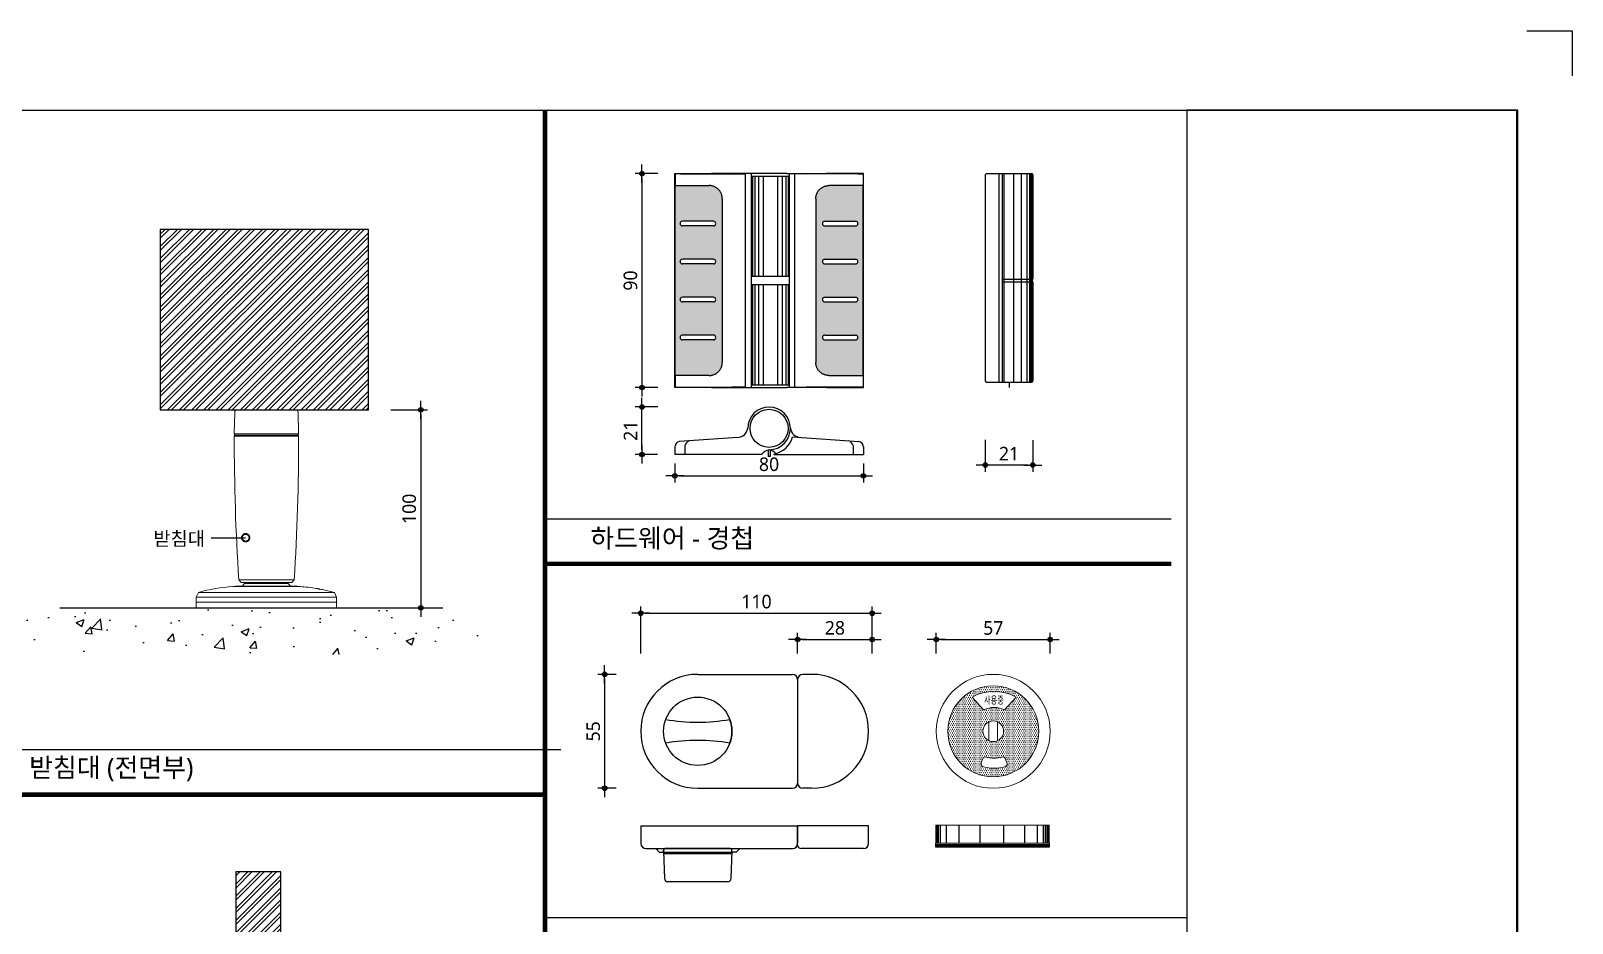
# Model space of a CAD drawing. Extents: x -256 to 8104, y -176 to 5714.
# Drawn here: x 4694 to 8104, y 3740 to 5714 of the extents above; entities that cross this region are included whole.
import ezdxf
from ezdxf.enums import TextEntityAlignment as Align

# ---------------------------------------------------------------- set-up
doc = ezdxf.new("R2010")
doc.units = 0
doc.header["$LTSCALE"] = 30
doc.layers.get('0').update_dxf_attribs({"linetype": 'CONTINUOUS'})
doc.layers.get('DEFPOINTS').update_dxf_attribs({"linetype": 'CONTINUOUS'})
for name, color, linetype in [('02---제품선', 4, 'CONTINUOUS'), ('curior-0Line', 252, 'CONTINUOUS'), ('DIM', 7, 'CONTINUOUS'), ('FIN', 5, 'CONTINUOUS'), ('HAT', 8, 'CONTINUOUS'), ('TIT', 3, 'CONTINUOUS'), ('문자', 3, 'CONTINUOUS'), ('부자재', 4, 'CONTINUOUS'), ('잠금쇠(회전형)', 4, 'CONTINUOUS'), ('치수', 1, 'CONTINUOUS'), ('판넬', 2, 'CONTINUOUS'), ('해치', 8, 'CONTINUOUS')]:
    doc.layers.add(name, color=color, linetype=linetype)
doc.styles.add('HDW', font='gulim.ttc')
doc.styles.add('돋움', font='malgun.ttf')
doc.dimstyles.new('10', dxfattribs={"dimscale": 10, "dimtxt": 3, "dimasz": 1, "dimexe": 1.5, "dimexo": 2, "dimgap": 1, "dimtad": 1, "dimdec": 0, "dimlunit": 6, "dimtxsty": '돋움', "dimblk": 'DIMDOT', "dimcen": -1, "dimdle": 1.5, "dimclrt": 3, "dimazin": 3, "dimtfac": 1, "dimtdec": 0, "dimtix": 1, "dimtmove": 2, "dimatfit": 3, "dimldrblk": 'DIMDOT', "dimarcsym": 0})

# ---------------------------------------------------------------- blocks, each defined once
blk = doc.blocks.new('DIMDOT')
at = {"linetype": 'Continuous'}
blk.add_line((-2, 0), (2, 0), dxfattribs=at)
for radius in [0.5, 0.25]:
    blk.add_circle((0, 0), radius, dxfattribs=at)
blk = doc.blocks.new('*D620')
at = {"layer": 'DEFPOINTS', "color": 0}
for p in [(34911.2, -2264.3), (34399.2, -2373), (34911.2, -2373)]:
    blk.add_point(p, dxfattribs=at)
at = {"layer": 'DIM', "color": 0, "lineweight": -2, "ltscale": 10}
for p, q in [((34399.2, -2353), (34399.2, -2249.3)), ((34911.2, -2353), (34911.2, -2249.3)), ((34409.2, -2264.3), (34901.2, -2264.3))]:
    blk.add_line(p, q, dxfattribs=at)
at = {"layer": 'DIM', "color": 0, "lineweight": -2, "xscale": 10, "yscale": 10, "zscale": 10, "rotation": 180}
blk.add_blockref('DIMDOT', (34399.2, -2264.3), dxfattribs=at)
at = {"layer": 'DIM', "color": 0, "lineweight": -2, "xscale": 10, "yscale": 10, "zscale": 10}
blk.add_blockref('DIMDOT', (34911.2, -2264.3), dxfattribs=at)
at = {"layer": 'DIM', "color": 3, "insert": (34655.2, -2238.7), "char_height": 30, "attachment_point": 5, "style": '돋움'}
blk.add_mtext('110', dxfattribs=at)
blk = doc.blocks.new('*D621')
at = {"layer": 'DEFPOINTS', "color": 0}
for p in [(34911.2, -2322.3), (34746.2, -2373), (34911.2, -2373)]:
    blk.add_point(p, dxfattribs=at)
at = {"layer": 'DIM', "color": 0, "lineweight": -2, "ltscale": 10}
for p, q in [((34746.2, -2353), (34746.2, -2307.3)), ((34911.2, -2353), (34911.2, -2307.3)), ((34756.2, -2322.3), (34901.2, -2322.3))]:
    blk.add_line(p, q, dxfattribs=at)
at = {"layer": 'DIM', "color": 0, "lineweight": -2, "xscale": 10, "yscale": 10, "zscale": 10, "rotation": 180}
blk.add_blockref('DIMDOT', (34746.2, -2322.3), dxfattribs=at)
at = {"layer": 'DIM', "color": 0, "lineweight": -2, "xscale": 10, "yscale": 10, "zscale": 10}
blk.add_blockref('DIMDOT', (34911.2, -2322.3), dxfattribs=at)
at = {"layer": 'DIM', "color": 3, "insert": (34828.7, -2296.8), "char_height": 30, "attachment_point": 5, "style": '돋움'}
blk.add_mtext('28', dxfattribs=at)
blk = doc.blocks.new('*D622')
at = {"layer": 'DEFPOINTS', "color": 0}
for p in [(35305, -2322.3), (35053, -2373), (35305, -2373)]:
    blk.add_point(p, dxfattribs=at)
at = {"layer": 'DIM', "color": 0, "lineweight": -2, "ltscale": 10}
for p, q in [((35053, -2353), (35053, -2307.3)), ((35305, -2353), (35305, -2307.3)), ((35063, -2322.3), (35295, -2322.3))]:
    blk.add_line(p, q, dxfattribs=at)
at = {"layer": 'DIM', "color": 0, "lineweight": -2, "xscale": 10, "yscale": 10, "zscale": 10, "rotation": 180}
blk.add_blockref('DIMDOT', (35053, -2322.3), dxfattribs=at)
at = {"layer": 'DIM', "color": 0, "lineweight": -2, "xscale": 10, "yscale": 10, "zscale": 10}
blk.add_blockref('DIMDOT', (35305, -2322.3), dxfattribs=at)
at = {"layer": 'DIM', "color": 3, "insert": (35179, -2297), "char_height": 30, "attachment_point": 5, "style": '돋움'}
blk.add_mtext('57', dxfattribs=at)
blk = doc.blocks.new('*D623')
at = {"layer": 'DEFPOINTS', "color": 0}
for p in [(34456.9, -1291.6), (34401.9, -1764.7), (34456.9, -1764.7)]:
    blk.add_point(p, dxfattribs=at)
at = {"layer": 'DIM', "color": 0, "lineweight": -2, "ltscale": 10}
for p, q in [((34436.9, -1291.6), (34386.9, -1291.6)), ((34401.9, -1301.6), (34401.9, -1754.7)), ((34436.9, -1764.7), (34386.9, -1764.7))]:
    blk.add_line(p, q, dxfattribs=at)
at = {"layer": 'DIM', "color": 0, "lineweight": -2, "xscale": 10, "yscale": 10, "zscale": 10}
for p, rotation in [((34401.9, -1291.6), 90), ((34401.9, -1764.7), 270)]:
    blk.add_blockref('DIMDOT', p, dxfattribs=dict(at, rotation=rotation))
at = {"layer": 'DIM', "color": 3, "insert": (34376.4, -1528.2), "char_height": 30, "attachment_point": 5, "rotation": 90, "style": '돋움'}
blk.add_mtext('90', dxfattribs=at)
blk = doc.blocks.new('*D624')
at = {"layer": 'DEFPOINTS', "color": 0}
for p in [(34474.5, -1912.9), (34891.6, -1912.9), (34891.6, -1960.3)]:
    blk.add_point(p, dxfattribs=at)
at = {"layer": 'DIM', "color": 0, "lineweight": -2, "ltscale": 10}
for p, q in [((34474.5, -1932.9), (34474.5, -1975.3)), ((34891.6, -1932.9), (34891.6, -1975.3)), ((34484.5, -1960.3), (34881.6, -1960.3))]:
    blk.add_line(p, q, dxfattribs=at)
at = {"layer": 'DIM', "color": 0, "lineweight": -2, "xscale": 10, "yscale": 10, "zscale": 10, "rotation": 180}
blk.add_blockref('DIMDOT', (34474.5, -1960.3), dxfattribs=at)
at = {"layer": 'DIM', "color": 0, "lineweight": -2, "xscale": 10, "yscale": 10, "zscale": 10}
blk.add_blockref('DIMDOT', (34891.6, -1960.3), dxfattribs=at)
at = {"layer": 'DIM', "color": 3, "insert": (34683, -1934.8), "char_height": 30, "attachment_point": 5, "style": '돋움'}
blk.add_mtext('80', dxfattribs=at)
blk = doc.blocks.new('*D625')
at = {"layer": 'DEFPOINTS', "color": 0}
for p in [(34401.9, -1807.9), (34456.9, -1807.9), (34456.2, -1912.9)]:
    blk.add_point(p, dxfattribs=at)
at = {"layer": 'DIM', "color": 0, "lineweight": -2, "ltscale": 10}
for p, q in [((34436.9, -1807.9), (34386.9, -1807.9)), ((34401.9, -1902.9), (34401.9, -1817.9)), ((34436.2, -1912.9), (34386.9, -1912.9))]:
    blk.add_line(p, q, dxfattribs=at)
at = {"layer": 'DIM', "color": 0, "lineweight": -2, "xscale": 10, "yscale": 10, "zscale": 10}
for p, rotation in [((34401.9, -1807.9), 90), ((34401.9, -1912.9), 270)]:
    blk.add_blockref('DIMDOT', p, dxfattribs=dict(at, rotation=rotation))
at = {"layer": 'DIM', "color": 3, "insert": (34376.5, -1860.4), "char_height": 30, "attachment_point": 5, "rotation": 90, "style": '돋움'}
blk.add_mtext('21', dxfattribs=at)
blk = doc.blocks.new('*D626')
at = {"layer": 'DEFPOINTS', "color": 0}
for p in [(35161.4, -1860.8), (35266.4, -1861.5), (35161.4, -1936.4)]:
    blk.add_point(p, dxfattribs=at)
at = {"layer": 'DIM', "color": 0, "lineweight": -2, "ltscale": 10}
for p, q in [((35161.4, -1880.8), (35161.4, -1951.4)), ((35266.4, -1881.5), (35266.4, -1951.4)), ((35256.4, -1936.4), (35171.4, -1936.4))]:
    blk.add_line(p, q, dxfattribs=at)
at = {"layer": 'DIM', "color": 0, "lineweight": -2, "xscale": 10, "yscale": 10, "zscale": 10, "rotation": 180}
blk.add_blockref('DIMDOT', (35161.4, -1936.4), dxfattribs=at)
at = {"layer": 'DIM', "color": 0, "lineweight": -2, "xscale": 10, "yscale": 10, "zscale": 10}
blk.add_blockref('DIMDOT', (35266.4, -1936.4), dxfattribs=at)
at = {"layer": 'DIM', "color": 3, "insert": (35213.9, -1911.1), "char_height": 30, "attachment_point": 5, "style": '돋움'}
blk.add_mtext('21', dxfattribs=at)
blk = doc.blocks.new('*D627')
at = {"layer": 'DEFPOINTS', "color": 0}
for p in [(34364.9, -2399.5), (34319.3, -2651.5), (34364.9, -2651.5)]:
    blk.add_point(p, dxfattribs=at)
at = {"layer": 'DIM', "color": 0, "lineweight": -2, "ltscale": 10}
for p, q in [((34344.9, -2399.5), (34304.3, -2399.5)), ((34319.3, -2409.5), (34319.3, -2641.5)), ((34344.9, -2651.5), (34304.3, -2651.5))]:
    blk.add_line(p, q, dxfattribs=at)
at = {"layer": 'DIM', "color": 0, "lineweight": -2, "xscale": 10, "yscale": 10, "zscale": 10}
for p, rotation in [((34319.3, -2399.5), 90), ((34319.3, -2651.5), 270)]:
    blk.add_blockref('DIMDOT', p, dxfattribs=dict(at, rotation=rotation))
at = {"layer": 'DIM', "color": 3, "insert": (34294, -2525.5), "char_height": 30, "attachment_point": 5, "rotation": 90, "style": '돋움'}
blk.add_mtext('55', dxfattribs=at)
blk = doc.blocks.new('*D632')
at = {"layer": 'DEFPOINTS', "color": 0}
for p in [(33826.4, -1814.2), (33769.7, -2252.4), (33912.6, -2252.4)]:
    blk.add_point(p, dxfattribs=at)
at = {"layer": 'DIM', "color": 0, "lineweight": -2, "ltscale": 10}
for p, q in [((33846.4, -1814.2), (33927.6, -1814.2)), ((33912.6, -1824.2), (33912.6, -2242.4)), ((33789.7, -2252.4), (33927.6, -2252.4))]:
    blk.add_line(p, q, dxfattribs=at)
at = {"layer": 'DIM', "color": 0, "lineweight": -2, "xscale": 10, "yscale": 10, "zscale": 10}
for p, rotation in [((33912.6, -1814.2), 90), ((33912.6, -2252.4), 270)]:
    blk.add_blockref('DIMDOT', p, dxfattribs=dict(at, rotation=rotation))
at = {"layer": 'DIM', "color": 3, "insert": (33887, -2033.3), "char_height": 30, "attachment_point": 5, "rotation": 90, "style": '돋움'}
blk.add_mtext('100', dxfattribs=at)
blk = doc.blocks.new('_DOTSMALL')
at = {"color": 0, "linetype": 'ByBlock', "const_width": 0.5}
blk.add_lwpolyline([(-0.0625, 0, 1), (0.0625, 0, 1)], format="xyb", close=True, dxfattribs=at)
blk = doc.blocks.new('A$C63EC304E')
at = {"layer": '치수', "color": 1, "xscale": 2.5, "yscale": 2.5, "zscale": 2.5, "rotation": 234.3098741996962}
blk.add_blockref('_DOTSMALL', (0.31, 0.31), dxfattribs=at)
blk = doc.blocks.new('A$C2BC9653E')
at = {"layer": '치수', "xscale": 0.3333333333333333, "yscale": 0.3333333333333333, "zscale": 0.3333333333333333}
blk.add_blockref('A$C63EC304E', (0, 0), dxfattribs=at)
blk = doc.blocks.new('A$C7FC71301')
at = {"layer": '치수', "rotation": 180}
blk.add_blockref('A$C2BC9653E', (0.208, 0.208), dxfattribs=at)
blk = doc.blocks.new('A$C4A20372B')
at = {"layer": '치수'}
blk.add_blockref('A$C7FC71301', (0, 0), dxfattribs=at)
blk = doc.blocks.new('A$C566469F5')
at = {"layer": '치수'}
blk.add_blockref('A$C4A20372B', (0, 0), dxfattribs=at)
blk = doc.blocks.new('A$C7E317CD4')
at = {"layer": '해치', "xscale": 2, "yscale": 2, "zscale": 2}
blk.add_blockref('A$C566469F5', (0, 0), dxfattribs=at)
blk = doc.blocks.new('A$C601D7F27')
at = {"layer": '치수'}
blk.add_blockref('A$C7E317CD4', (0, 0), dxfattribs=at)
blk = doc.blocks.new('A$C38802C08')
at = {"layer": '치수'}
blk.add_blockref('A$C601D7F27', (0, 0), dxfattribs=at)
blk = doc.blocks.new('CRAYON_23', base_point=(28355.6, -6689.9))
at = {"layer": 'HAT'}
h = blk.add_hatch(dxfattribs=at)
h.set_pattern_fill('ANSI32', color=256, scale=2, style=0)
h.set_pattern_definition([(45, (20034.084, -6865.616), (-13.470384, 13.470384), []), (45, (20043.064, -6865.616), (-13.470384, 13.470384), [])])
h.paths.add_polyline_path([(33637, -1814.2), (33797, -1814.2), (33797, -1414.9), (33336.2, -1414.9), (33336.2, -1814.2)])
h = blk.add_hatch(dxfattribs=at)
h.set_pattern_fill('ANSI32', color=256, scale=2, style=0)
h.set_pattern_definition([(45, (20056.944, -6965.801), (-13.470384, 13.470384), []), (45, (20065.925, -6965.801), (-13.470384, 13.470384), [])])
h.paths.add_polyline_path([(33503.4, -3151), (33602.9, -3151), (33602.9, -2836.6), (33503.4, -2836.6)])
at = {"layer": '해치'}
h = blk.add_hatch(dxfattribs=at)
h.set_pattern_fill('DOTS', color=256, scale=2.628474)
h.set_pattern_definition([(0, (31512.758, -956.575), (2.086351, 4.172702), [0, -4.172702])])
edge = h.paths.add_edge_path()
edge.add_line((34475, -1738.2), (34475, -1738.2))
edge.add_spline(control_points=[(34475, -1738.2), (34475.2, -1738.2), (34486.8, -1738.2)], knot_values=[-0.724312, -0.724312, -0.724312, 0.724312, 0.724312, 0.724312], weights=[1, 0.748956, 1], degree=2, periodic=0)
edge.add_line((34486.8, -1738.2), (34550.7, -1738.2))
edge.add_spline(control_points=[(34550.7, -1738.2), (34579.6, -1738.2), (34579.6, -1709.3)], knot_values=[-1.570796, -1.570796, -1.570796, 0, 0, 0], weights=[1, 0.707107, 1], degree=2, periodic=0)
edge.add_line((34579.6, -1709.3), (34579.6, -1347.1))
edge.add_spline(control_points=[(34579.6, -1347.1), (34579.6, -1318.1), (34550.7, -1318.1)], knot_values=[0, 0, 0, 1.570796, 1.570796, 1.570796], weights=[1, 0.707107, 1], degree=2, periodic=0)
edge.add_line((34550.7, -1318.1), (34486.8, -1318.1))
edge.add_spline(control_points=[(34486.8, -1318.1), (34475.2, -1318.1), (34475, -1318.1)], knot_values=[-0.724312, -0.724312, -0.724312, 0.724312, 0.724312, 0.724312], weights=[1, 0.748956, 1], degree=2, periodic=0)
edge.add_line((34475, -1318.1), (34475, -1738.2))
h.paths.add_polyline_path([(34559.9, -1396.9, -0.414214), (34565.1, -1402.1, -0.414214), (34559.9, -1407.4), (34491.5, -1407.4, -0.414214), (34486.3, -1402.1, -0.414214), (34491.5, -1396.9)], flags=16)
h.paths.add_polyline_path([(34559.9, -1480.9, -0.414214), (34565.1, -1486.2, -0.414214), (34559.9, -1491.4), (34491.5, -1491.4, -0.414214), (34486.3, -1486.2, -0.414214), (34491.5, -1480.9)], flags=16)
h.paths.add_polyline_path([(34559.9, -1564.9, -0.414214), (34565.1, -1570.2, -0.414214), (34559.9, -1575.4), (34491.5, -1575.4, -0.414214), (34486.3, -1570.2, -0.414214), (34491.5, -1564.9)], flags=16)
h.paths.add_polyline_path([(34559.9, -1648.9, -0.414214), (34565.1, -1654.2, -0.414214), (34559.9, -1659.4), (34491.5, -1659.4, -0.414214), (34486.3, -1654.2, -0.414214), (34491.5, -1648.9)], flags=16)
h = blk.add_hatch(dxfattribs=at)
h.set_pattern_fill('DOTS', color=256, scale=2.628474)
h.set_pattern_definition([(0, (31038.1406, -956.575), (2.086351, 4.1727023), [0, -4.1727023])])
edge = h.paths.add_edge_path()
edge.add_spline(control_points=[(34786.4, -1347.1), (34786.4, -1318.1), (34815.3, -1318.1)], knot_values=[0, 0, 0, 1.570796, 1.570796, 1.570796], weights=[1, 0.707107, 1], degree=2, periodic=0)
edge.add_line((34815.3, -1318.1), (34879.2, -1318.1))
edge.add_spline(control_points=[(34879.2, -1318.1), (34890.8, -1318.1), (34891, -1318.1)], knot_values=[-0.724312, -0.724312, -0.724312, 0.724312, 0.724312, 0.724312], weights=[1, 0.748956, 1], degree=2, periodic=0)
edge.add_line((34891.1, -1318.1), (34891.1, -1738.2))
edge.add_line((34891.1, -1738.2), (34891, -1738.2))
edge.add_spline(control_points=[(34891, -1738.2), (34890.8, -1738.2), (34879.2, -1738.2)], knot_values=[-0.724312, -0.724312, -0.724312, 0.724312, 0.724312, 0.724312], weights=[1, 0.748956, 1], degree=2, periodic=0)
edge.add_line((34879.2, -1738.2), (34815.3, -1738.2))
edge.add_spline(control_points=[(34815.3, -1738.2), (34786.4, -1738.2), (34786.4, -1709.3)], knot_values=[-1.570796, -1.570796, -1.570796, 0, 0, 0], weights=[1, 0.707107, 1], degree=2, periodic=0)
edge.add_line((34786.4, -1709.3), (34786.4, -1347.1))
h.paths.add_polyline_path([(34806.2, -1396.9, 0.414214), (34800.9, -1402.1, 0.414214), (34806.2, -1407.4), (34874.5, -1407.4, 0.414214), (34879.8, -1402.1, 0.414214), (34874.5, -1396.9)], flags=16)
h.paths.add_polyline_path([(34806.2, -1480.9, 0.414214), (34800.9, -1486.2, 0.414214), (34806.2, -1491.4), (34874.5, -1491.4, 0.414214), (34879.8, -1486.2, 0.414214), (34874.5, -1480.9)], flags=16)
h.paths.add_polyline_path([(34806.2, -1564.9, 0.414214), (34800.9, -1570.2, 0.414214), (34806.2, -1575.4), (34874.5, -1575.4, 0.414214), (34879.8, -1570.2, 0.414214), (34874.5, -1564.9)], flags=16)
h.paths.add_polyline_path([(34806.2, -1648.9, 0.414214), (34800.9, -1654.2, 0.414214), (34806.2, -1659.4), (34874.5, -1659.4, 0.414214), (34879.8, -1654.2, 0.414214), (34874.5, -1648.9)], flags=16)
h = blk.add_hatch(dxfattribs=at)
h.set_pattern_fill('AR-CONC', color=256, style=0)
h.set_pattern_definition([(50, (31595.11, -3789.11), (182.185, -15.939), [19.05, -209.55]), (355, (31595.11, -3789.1), (-35.243, 191.057), [15.24, -167.64]), (100.451, (31610.3, -3790.44), (146.943, 175.117), [16.19, -178.09]), (46.184, (31595.1, -3738.3), (271.079, -42.042), [28.575, -314.325]), (96.636, (31617.7, -3741.8), (237.404, 247.426), [24.285, -267.135]), (351.184, (31595.1, -3738.3), (237.405, 247.425), [22.86, -251.46]), (21, (31620.51, -3751.01), (151.615, -102.2655), [19.05, -209.55]), (326, (31620.51, -3751), (61.802, 184.188), [15.24, -167.64]), (71.4514, (31633.15, -3759.53), (213.416, 81.923), [16.19, -178.09]), (37.5, (31595.11, -3789.11), (3.0886, 84.555), [0, -165.608, 0, -170.18, 0, -168.275]), (7.5, (31595.11, -3789.11), (66.8197, 100.1806), [0, -97.028, 0, -161.798, 0, -64.135]), (327.5, (31538.47, -3789.11), (135.5906, -5.7287), [0, -63.5, 0, -198.12, 0, -262.89]), (317.5, (31513.07, -3789.11), (148.129, 25.4265), [0, -82.55, 0, -131.572, 0, -186.69])])
h.paths.add_polyline_path([(34074.7, -2355.3), (34074.7, -2252.4), (33024.5, -2252.4), (33024.5, -2355.3)])
h = blk.add_hatch(dxfattribs=at)
h.set_pattern_fill('DOTS', color=256, scale=2.628474)
h.set_pattern_definition([(0, (29484.9524, -5982.8523), (2.086351, 4.1727023), [0, -4.1727023])])
h.paths.add_polyline_path([(35279.6, -2525.5, 1), (35078.3, -2525.5, 1)])
h.paths.add_polyline_path([(35156, -2525.5, -1), (35201.9, -2525.5, -1)], flags=16)
h.paths.add_polyline_path([(35203.7, -2478.2, 0.250537), (35157.8, -2478.2), (35132, -2449.8, -0.258173), (35229.5, -2449.8)], flags=16)
h.paths.add_polyline_path([(35206.4, -2587), (35209.2, -2595.1, -0.437988), (35204.4, -2604.2, -0.127495), (35157.2, -2604.2, -0.437988), (35152.3, -2595.1), (35155.1, -2587, -0.407197), (35163.9, -2582.6, 0.156299), (35197.6, -2582.6, -0.407197)], flags=16)
h.paths.add_polyline_path([(35154.4, -2471.3), (35154.4, -2442), (35206.7, -2442), (35206.7, -2471.3)], flags=8)
at = {"color": 2}
for p, q in [((36359.7, -975.6), (36459.7, -975.6)), ((36359.7, -975.6), (36459.7, -975.6)), ((36359.7, -975.6), (36459.7, -975.6)), ((36459.7, -975.6), (36459.7, -1075.6)), ((36459.7, -975.6), (36459.7, -1075.6)), ((36459.7, -975.6), (36459.7, -1075.6)), ((35213.9, -1753.2), (35213.9, -1764.7)), ((33113.9, -2252.4), (33961.5, -2252.4))]:
    blk.add_line(p, q, dxfattribs=at)
at = {"color": 8}
for p, q in [((34187.5, -2055.1), (35572.8, -2055.1)), ((30874.4, -2565.7), (34222.2, -2565.7)), ((34187.5, -2937.8), (35607.2, -2937.8))]:
    blk.add_line(p, q, dxfattribs=at)
at = {"color": 2}
for points in [[(28354.9, -1151.5), (35607.2, -1151.5), (35607.2, -6689.8), (28354.9, -6689.8)], [(28354.9, -1151.5), (35607.2, -1151.5), (35607.2, -6689.8), (28354.9, -6689.8)], [(28354.9, -1151.5), (36336.8, -1151.5), (36336.8, -6689.8), (28354.9, -6689.8)]]:
    blk.add_lwpolyline(points, close=True, dxfattribs=at)
at = {"color": 8, "const_width": 10}
for points in [[(34187.5, -6689.8), (34187.5, -1151.5)], [(34187.5, -2155.1), (35572.8, -2155.1)], [(30839.7, -2665.7), (34187.5, -2665.7)]]:
    blk.add_lwpolyline(points, dxfattribs=at)
at = {"layer": '02---제품선'}
for p, q in [((34525.2, -2399.5), (34734.6, -2399.5)), ((34746.2, -2411.1), (34746.2, -2639.9)), ((34746.2, -2411.1), (34746.2, -2639.9)), ((34777.2, -2399.5), (34757.9, -2399.5)), ((34525.2, -2651.5), (34734.6, -2651.5)), ((34777.2, -2651.5), (34757.9, -2651.5)), ((34399.2, -2734.5), (34746.2, -2734.5)), ((34399.2, -2734.5), (34399.2, -2773.3)), ((34746.2, -2734.5), (34746.2, -2773.3)), ((34903.2, -2734.5), (34746.2, -2734.5)), ((34746.2, -2777.1), (34746.2, -2734.5)), ((34903.2, -2773.3), (34903.2, -2734.5)), ((34410.9, -2784.9), (34432.2, -2784.9)), ((34432.2, -2784.9), (34618.3, -2784.9)), ((34440, -2792.6), (34432.2, -2784.9)), ((34440, -2792.6), (34447.7, -2792.6)), ((34447.7, -2792.6), (34602.8, -2792.6)), ((34449.6, -2792.6), (34449.6, -2788.8)), ((34449.6, -2790.7), (34451.7, -2851.1)), ((34597, -2784.9), (34453.5, -2784.9)), ((34600.9, -2790.7), (34598.8, -2851.1)), ((34600.8, -2792.6), (34600.8, -2788.8)), ((34610.5, -2792.6), (34602.8, -2792.6)), ((34610.5, -2792.6), (34618.3, -2784.9)), ((34618.3, -2784.9), (34734.6, -2784.9)), ((34891.6, -2784.9), (34754, -2784.9)), ((34597, -2796.5), (34453.5, -2796.5)), ((34591.1, -2858.6), (34459.4, -2858.6))]:
    blk.add_line(p, q, dxfattribs=at)
blk.add_circle((34525.2, -2525.5), 75.6, dxfattribs=at)
blk.add_circle((34525.2, -2525.5), 75.6, dxfattribs=at)
for centre, radius, start, end in [((34525.2, -2525.5), 126, 90, 180), ((34734.6, -2411.1), 11.6, 0, 90), ((34757.9, -2411.1), 11.6, 90, 180), ((34777.2, -2525.5), 126, 0, 90), ((34525.2, -2088.7), 416.6, 260.2031, 279.7969), ((34525.2, -2525.5), 75.6, 340.7512, 19.2488), ((34525.2, -2525.5), 126, 180, 270), ((34525.2, -2962.3), 416.6, 80.2031, 99.7969), ((34777.2, -2525.5), 126, 270, 0), ((34734.6, -2639.9), 11.6, 270, 0), ((34757.9, -2639.9), 11.6, 180, 270), ((34410.9, -2773.3), 11.6, 180, 270), ((34453.5, -2788.8), 3.88, 90, 180), ((34453.5, -2792.6), 3.88, 180, 270), ((34597, -2788.8), 3.88, 0, 90), ((34597, -2792.6), 3.88, 270, 0), ((34734.6, -2773.3), 11.6, 270, 0), ((34754, -2777.1), 7.75, 180, 270), ((34891.6, -2773.3), 11.6, 270, 0), ((34459.4, -2850.8), 7.75, 182, 270), ((34591.1, -2850.8), 7.75, 270, 358)]:
    blk.add_arc(centre, radius, start, end, dxfattribs=at)
at = {"layer": 'curior-0Line'}
blk.add_line((35607.2, -1151.5), (35607.2, -6689), dxfattribs=at)
blk.add_lwpolyline([(36339.7, -1151.5), (35607.2, -1151.5), (35607.2, -6689.8), (36339.7, -6689.8)], close=True, dxfattribs=at)
at = {"layer": 'FIN', "color": 4, "linetype": 'Continuous', "lineweight": 15}
for p, q in [((33642.3, -1867.6), (33641.1, -1819.1)), ((33502.4, -1870.2), (33639.8, -1870.2)), ((33509.8, -2190.5), (33515.2, -2195.9)), ((33627.1, -2195.9), (33515.2, -2195.9)), ((33522.8, -2198.2), (33517.7, -2204.1)), ((33624.6, -2204.1), (33517.7, -2204.1)), ((33522.8, -2195.9), (33522.8, -2198.2)), ((33522.8, -2198.2), (33619.5, -2198.2)), ((33619.5, -2198.2), (33619.5, -2195.9)), ((33624.6, -2204.1), (33619.5, -2198.2)), ((33627.1, -2195.9), (33632.5, -2190.5)), ((33420.8, -2218.2), (33415.9, -2228.7)), ((33415.9, -2228.7), (33415.9, -2239.6)), ((33415.9, -2239.6), (33415.9, -2252.4)), ((33726.3, -2228.7), (33721.5, -2218.2)), ((33726.3, -2239.6), (33726.3, -2228.7)), ((33726.3, -2252.4), (33726.3, -2239.6)), ((33415.9, -2252.4), (33726.3, -2252.4))]:
    blk.add_line(p, q, dxfattribs=at)
at = {"layer": 'FIN', "linetype": 'Continuous', "lineweight": 15}
for p, q in [((33499.9, -1867.6), (33642.3, -1867.6)), ((33642.4, -1872.7), (33499.9, -1872.7)), ((33645.4, -2205.2), (33496.8, -2205.2)), ((33498.7, -2205), (33643.5, -2205)), ((33509.8, -2190.5), (33632.5, -2190.5)), ((33726.3, -2228.7), (33415.9, -2228.7)), ((33726.3, -2239.6), (33415.9, -2239.6)), ((33415.9, -2239.6), (33726.3, -2239.6)), ((33420.8, -2218.2), (33721.5, -2218.2)), ((33428.6, -2253.4), (33428.6, -2252.4)), ((33428.7, -2253.4), (33428.6, -2253.4)), ((33428.7, -2253.4), (33428.7, -2252.4)), ((33439.4, -2253.4), (33428.7, -2253.4)), ((33439.4, -2253.4), (33439.4, -2252.4)), ((33439.5, -2253.4), (33439.4, -2253.4)), ((33439.5, -2253.4), (33439.5, -2252.4)), ((33588.9, -2253.4), (33588.9, -2252.4)), ((33594, -2253.4), (33588.9, -2253.4)), ((33594, -2253.4), (33594, -2252.4)), ((33601.1, -2253.4), (33601.1, -2252.4)), ((33601.2, -2253.4), (33601.2, -2252.4)), ((33601.4, -2253.4), (33601.4, -2252.4)), ((33601.9, -2253.4), (33601.9, -2252.4)), ((33604.1, -2253.4), (33601.9, -2253.4)), ((33604.1, -2253.4), (33604.1, -2252.4)), ((33604.9, -2253.4), (33604.1, -2253.4)), ((33604.9, -2253.4), (33604.9, -2252.4)), ((33605.6, -2253.4), (33604.9, -2253.4)), ((33605.6, -2253.4), (33605.6, -2252.4)), ((33605.9, -2253.4), (33605.6, -2253.4)), ((33605.9, -2253.4), (33605.9, -2252.4)), ((33606, -2253.4), (33605.9, -2253.4)), ((33606.1, -2253.4), (33606.1, -2252.4)), ((33607.7, -2253.4), (33607.7, -2252.4)), ((33609.6, -2253.4), (33609.6, -2252.4)), ((33609.6, -2253.4), (33609.6, -2252.4)), ((33610.3, -2253.4), (33609.7, -2253.4)), ((33610.3, -2253.4), (33610.3, -2252.4)), ((33610.7, -2253.4), (33610.3, -2253.4)), ((33610.7, -2253.4), (33610.7, -2252.4)), ((33611.4, -2253.4), (33610.7, -2253.4)), ((33611.4, -2253.4), (33611.4, -2252.4)), ((33700.7, -2253.4), (33700.7, -2252.4)), ((33702.5, -2253.4), (33702.5, -2252.4)), ((33706.3, -2253.4), (33706.3, -2252.4)), ((33710.2, -2253.4), (33710.2, -2252.4)), ((33712, -2253.4), (33712, -2252.4))]:
    blk.add_line(p, q, dxfattribs=at)
at = {"layer": 'FIN', "color": 4, "linetype": 'Continuous', "lineweight": 15, "flags": 128}
blk.add_lwpolyline([(33636.1, -1814.2), (33506, -1814.2, 0.411572), (33501, -1819.2), (33501, -1819.2), (33499.9, -1867.6)], format="xyb", dxfattribs=at)
at = {"layer": 'FIN', "color": 4, "linetype": 'Continuous', "lineweight": 15}
for centre, radius, start, end in [((33636.1, -1819.2), 5, 1.3876, 90.0349), ((33502.5, -1867.7), 2.54, 179.2415, 270), ((33502.4, -1872.8), 2.54, 90, 179.3579), ((38541, -1875.2), 5041.1, 179.9718, 183.5859), ((28815.2, -1882), 4827.1, 356.3354, 0.1097), ((33639.8, -1867.7), 2.54, 270, 0.7585), ((33639.8, -1872.8), 2.54, 0.6421, 90), ((33522.8, -2585.9), 381.6, 93.8991, 105.5006), ((33498.9, -2206.5), 1.53, 94.7479, 116.6788), ((33522.8, -2494.5), 290.5, 91.0115, 94.7479), ((33619.5, -2494.5), 290.5, 85.2521, 88.9885), ((33643.4, -2206.5), 1.53, 63.3212, 85.2521), ((33619.5, -2585.9), 381.6, 80.5831, 86.1009), ((33619.5, -2585.9), 381.6, 74.4994, 78.127)]:
    blk.add_arc(centre, radius, start, end, dxfattribs=at)
for points, knots in [([(33681.9, -2209.4), (33681.9, -2209.4), (33681.9, -2209.4), (33682, -2209.4), (33682.2, -2209.5), (33682.3, -2209.5)], [0, 0, 0, 0, 0.110152, 0.664814, 1, 1, 1, 1]), ([(33682.3, -2209.5), (33682.5, -2209.5), (33682.9, -2209.6), (33683.7, -2209.7), (33684.5, -2209.9), (33685.3, -2210), (33685.7, -2210.1), (33685.8, -2210.1)], [0, 0, 0, 0, 0.2159727, 0.4318558, 0.6498983, 0.8698049, 1, 1, 1, 1]), ([(33688.8, -2210.8), (33688.2, -2210.7), (33687.2, -2210.5), (33686.2, -2210.3), (33685.8, -2210.2)], [0, 0, 0, 0, 0.585266, 1, 1, 1, 1]), ([(33685.8, -2210.2), (33685.8, -2210.2), (33685.8, -2210.3), (33685.8, -2210.4), (33685.8, -2210.5)], [0, 0, 0, 0, 0.495973, 1, 1, 1, 1]), ([(33685.8, -2210.5), (33686.2, -2210.6), (33687.2, -2210.7), (33688.2, -2210.9), (33688.8, -2211)], [0, 0, 0, 0, 0.405872, 1, 1, 1, 1]), ([(33701, -2213.3), (33698.9, -2212.9), (33694.8, -2212), (33690.7, -2211.2), (33688.8, -2210.8)], [0, 0, 0, 0, 0.528575, 1, 1, 1, 1]), ([(33688.8, -2211), (33688.8, -2211), (33688.8, -2211), (33688.8, -2210.9), (33688.8, -2210.9)], [0, 0, 0, 0, 0.517301, 1, 1, 1, 1]), ([(33688.8, -2210.9), (33690.7, -2211.3), (33694.8, -2212.1), (33698.9, -2213), (33701, -2213.4)], [0, 0, 0, 0, 0.470682, 1, 1, 1, 1]), ([(33701, -2213.4), (33701, -2213.4), (33701, -2213.4), (33701, -2213.3), (33701, -2213.3)], [0, 0, 0, 0, 0.529757, 1, 1, 1, 1])]:
    blk.add_open_spline(points, degree=3, knots=knots, dxfattribs=at)
for points in [[(33682.3, -2209.5), (33682, -2209.4)], [(33685.8, -2210.2), (33689, -2210.8)], [(33688.8, -2210.7), (33689, -2210.7)]]:
    blk.add_open_spline(points, degree=1, dxfattribs=at)
at = {"layer": 'FIN', "linetype": 'Continuous', "lineweight": 15}
for points, knots in [([(33601.4, -2253.4), (33601.3, -2253.4), (33601.2, -2253.4), (33601.2, -2253.4), (33601.2, -2253.4)], [0, 0, 0, 0, 0.557964, 1, 1, 1, 1]), ([(33601.9, -2253.4), (33601.8, -2253.4), (33601.6, -2253.4), (33601.4, -2253.4), (33601.4, -2253.4)], [0, 0, 0, 0, 0.561741, 1, 1, 1, 1]), ([(33607.7, -2253.4), (33607.4, -2253.4), (33606.8, -2253.4), (33606.4, -2253.4), (33606.1, -2253.4)], [0, 0, 0, 0, 0.560188, 1, 1, 1, 1]), ([(33609.6, -2253.4), (33609.2, -2253.4), (33608.6, -2253.4), (33608, -2253.4), (33607.7, -2253.4)], [0, 0, 0, 0, 0.559958, 1, 1, 1, 1]), ([(33702.5, -2253.4), (33701.9, -2253.4), (33700.9, -2253.4), (33700.8, -2253.4), (33700.7, -2253.4)], [0, 0, 0, 0, 0.558554, 1, 1, 1, 1]), ([(33704, -2253.4), (33703.4, -2253.4), (33702.5, -2253.4), (33701.8, -2253.4), (33701.5, -2253.4)], [0, 0, 0, 0, 0.558511, 1, 1, 1, 1]), ([(33706.3, -2253.4), (33705.6, -2253.4), (33704.2, -2253.4), (33703, -2253.4), (33702.5, -2253.4)], [0, 0, 0, 0, 0.559859, 1, 1, 1, 1]), ([(33710.2, -2253.4), (33709.5, -2253.4), (33708.3, -2253.4), (33707, -2253.4), (33706.3, -2253.4)], [0, 0, 0, 0, 0.558977, 1, 1, 1, 1]), ([(33712, -2253.4), (33711.9, -2253.4), (33711.7, -2253.4), (33710.7, -2253.4), (33710.2, -2253.4)], [0, 0, 0, 0, 0.559094, 1, 1, 1, 1])]:
    blk.add_open_spline(points, degree=3, knots=knots, dxfattribs=at)
blk.add_open_spline([(33601.8, -2253.4), (33601.6, -2253.4)], degree=1, dxfattribs=at)
at = {"layer": '부자재'}
for p, q in [((34474.5, -1291.6), (34555.9, -1291.6)), ((34474.5, -1764.7), (34474.5, -1291.6)), ((34474.5, -1291.6), (34475, -1292.2)), ((34475, -1292.2), (34475, -1318.1)), ((34486.8, -1292.4), (34600.4, -1292.6)), ((34556, -1291.7), (34555.9, -1291.6)), ((34643.6, -1291.7), (34556, -1291.7)), ((34631, -1763.5), (34631, -1292.8)), ((34643.6, -1291.7), (34643.6, -1764.6)), ((34643.6, -1291.7), (34643.6, -1291.7)), ((34722.5, -1291.7), (34810, -1291.7)), ((34727.7, -1291.7), (34727.7, -1764.6)), ((34740.3, -1763.5), (34740.3, -1292.8)), ((34879.2, -1292.4), (34765.6, -1292.6)), ((34810, -1291.7), (34810.2, -1291.6)), ((34891.6, -1291.6), (34810.2, -1291.6)), ((34891.6, -1291.6), (34891, -1292.2)), ((34891, -1292.2), (34891, -1318.1)), ((34891.6, -1764.7), (34891.6, -1291.6)), ((35161.4, -1294.6), (35161.4, -1750.2)), ((35164.4, -1291.6), (35263.4, -1291.6)), ((35191.4, -1291.6), (35191.4, -1753.2)), ((35198.9, -1291.6), (35198.9, -1753.2)), ((35266.4, -1294.6), (35266.4, -1525.3)), ((34475, -1738.2), (34475, -1318.1)), ((34475, -1318.1), (34475, -1318.1)), ((34486.8, -1318.1), (34550.7, -1318.1)), ((34879.2, -1318.1), (34815.3, -1318.1)), ((34891.1, -1318.1), (34891, -1318.1)), ((34891.1, -1738.2), (34891.1, -1318.1)), ((34579.6, -1347.1), (34579.6, -1709.3)), ((34786.4, -1347.1), (34786.4, -1709.3)), ((34643.8, -1524.6), (34643.8, -1531.9)), ((35198.9, -1525.3), (35266.4, -1525.3)), ((35198.9, -1531.3), (35266.4, -1531.3)), ((35265.4, -1525.3), (35265.4, -1531.3)), ((35266.4, -1531.3), (35266.4, -1750.2)), ((34475, -1738.2), (34475, -1738.2)), ((34475, -1738.2), (34475, -1764.2)), ((34550.7, -1738.2), (34486.8, -1738.2)), ((34815.3, -1738.2), (34879.2, -1738.2)), ((34891, -1738.2), (34891.1, -1738.2)), ((34891, -1738.2), (34891, -1764.2)), ((34475, -1764.2), (34474.5, -1764.7)), ((34555.9, -1764.7), (34474.5, -1764.7)), ((34486.8, -1763.9), (34600.4, -1763.7)), ((34556, -1764.6), (34555.9, -1764.7)), ((34556, -1764.6), (34643.6, -1764.6)), ((34810, -1764.6), (34722.5, -1764.6)), ((34879.2, -1763.9), (34765.6, -1763.7)), ((34810, -1764.6), (34810.2, -1764.7)), ((34810.2, -1764.7), (34891.6, -1764.7)), ((34891, -1764.2), (34891.6, -1764.7)), ((35164.4, -1753.2), (35263.4, -1753.2)), ((34613.9, -1875.4), (34484.2, -1884.4)), ((34734.6, -1873.9), (34881.5, -1884.4)), ((34474.5, -1896.4), (34474.5, -1912.9)), ((34497, -1893.3), (34497, -1912.9)), ((34680.8, -1903), (34680.8, -1917.4)), ((34685.3, -1903), (34685.3, -1917.4)), ((34869.1, -1893.3), (34869.1, -1912.9)), ((34891.6, -1896.4), (34891.6, -1912.9)), ((34666.2, -1912.9), (34474.5, -1912.9)), ((34685.3, -1917.4), (34680.8, -1917.4)), ((34693.7, -1912.1), (34693.7, -1912.9)), ((34693.7, -1912.9), (34891.6, -1912.9))]:
    blk.add_line(p, q, dxfattribs=at)
blk.add_circle((34683, -1855.2), 42.1, dxfattribs=at)
for centre, radius, start, end in [((35164.4, -1294.6), 3, 90, 180), ((35263.4, -1294.6), 3, 0, 90), ((35164.4, -1750.2), 3, 180, 270), ((35263.4, -1750.2), 3, 270, 0), ((34683, -1855.2), 47.2, 270, 180), ((34612.7, -1852.1), 23.3, 272.9231, 352.4724), ((34684.7, -1861.5), 51.5, 280.084, 345.9792), ((34753.3, -1852.1), 23.3, 187.5276, 267.0769), ((34487.1, -1896.7), 12.6, 101.7765, 181.6712), ((34512.3, -1897.5), 15.9, 113.4077, 164.5497), ((34689.5, -1931.4), 29.6, 102.5267, 141.5475), ((34676.6, -1931.4), 29.6, 43.1003, 77.4733), ((34853.7, -1897.5), 15.9, 15.4503, 67.3004), ((34879, -1896.7), 12.6, 358.3288, 78.2235)]:
    blk.add_arc(centre, radius, start, end, dxfattribs=at)
for points, weights in [([(34486.8, -1292.4), (34475.2, -1292.4), (34475, -1292.2)], [1, 0.748955720789, 1]), ([(34631, -1292.8), (34617.5, -1292.6), (34600.4, -1292.6)], [1, 0.964784765128, 1]), ([(34643.6, -1291.7), (34643.6, -1291.7), (34643.6, -1291.7)], [1, 0.999924701899, 1]), ([(34879.2, -1292.4), (34890.8, -1292.4), (34891, -1292.2)], [1, 0.748955720789, 1]), ([(34475, -1318.1), (34475.2, -1318.1), (34486.8, -1318.1)], [1, 0.748955720789, 1]), ([(34579.6, -1347.1), (34579.6, -1318.1), (34550.7, -1318.1)], [1, 0.707106781187, 1]), ([(34786.4, -1347.1), (34786.4, -1318.1), (34815.3, -1318.1)], [1, 0.707106781187, 1]), ([(34891, -1318.1), (34890.8, -1318.1), (34879.2, -1318.1)], [1, 0.748955720789, 1]), ([(34643.6, -1531.9), (34643.6, -1531.9), (34643.6, -1531.9)], [1, 0.999862102782, 1]), ([(34486.8, -1738.2), (34475.2, -1738.2), (34475, -1738.2)], [1, 0.748955720789, 1]), ([(34550.7, -1738.2), (34579.6, -1738.2), (34579.6, -1709.3)], [1, 0.707106781187, 1]), ([(34815.3, -1738.2), (34786.4, -1738.2), (34786.4, -1709.3)], [1, 0.707106781187, 1]), ([(34879.2, -1738.2), (34890.8, -1738.2), (34891, -1738.2)], [1, 0.748955720789, 1]), ([(34475, -1764.2), (34475.2, -1764), (34486.8, -1763.9)], [1, 0.748955720789, 1]), ([(34600.4, -1763.7), (34617.5, -1763.7), (34631, -1763.5)], [1, 0.964784765128, 1]), ([(34643.6, -1764.8), (34643.6, -1764.8), (34643.6, -1764.8)], [1, 0.999734260157, 1]), ([(34891, -1764.2), (34890.8, -1764), (34879.2, -1763.9)], [1, 0.748955720789, 1])]:
    blk.add_rational_spline(points, weights, degree=2, dxfattribs=at)
for points, weights, knots in [([(34722.5, -1291.7), (34722.5, -1291.7), (34683, -1291.7), (34643.6, -1291.7), (34643.6, -1291.7)], [1, 0.707106781186, 1, 0.707106781186, 1], [-1.570796, -1.570796, -1.570796, 0, 0, 1.570796, 1.570796, 1.570796]), ([(34643.6, -1296.9), (34656.2, -1296.9), (34683, -1296.9), (34727.7, -1296.9), (34727.7, -1296.9)], [0.872453400774, 0.800943102543, 1, 0.707106781186, 1], [-1.067549, -1.067549, -1.067549, 0, 0, 1.570796, 1.570796, 1.570796]), ([(34727.7, -1519.3), (34727.7, -1519.3), (34687.7, -1519.3), (34657.7, -1519.3), (34643.6, -1519.3)], [1, 0.742797744768, 1, 0.794611058848, 0.917248923756], [-1.467114, -1.467114, -1.467114, 0, 0, 1.171564, 1.171564, 1.171564]), ([(34643.6, -1537.2), (34654.8, -1537.2), (34678.4, -1537.2), (34718.5, -1537.2), (34726.8, -1537.2)], [0.884455168565, 0.830422605945, 1, 0.742797744768, 1], [-0.967291, -0.967291, -0.967291, 0, 0, 1.467114, 1.467114, 1.467114]), ([(34643.6, -1764.8), (34643.6, -1764.8), (34683, -1764.8), (34722.5, -1764.8), (34722.5, -1764.8)], [1, 0.707106781186, 1, 0.707106781186, 1], [-1.570796, -1.570796, -1.570796, 0, 0, 1.570796, 1.570796, 1.570796]), ([(34727.7, -1759.6), (34727.7, -1759.6), (34683, -1759.6), (34656.2, -1759.6), (34643.6, -1759.6)], [1, 0.707106781186, 1, 0.800943102543, 0.872453400774], [-1.570796, -1.570796, -1.570796, 0, 0, 1.067549, 1.067549, 1.067549])]:
    blk.add_rational_spline(points, weights, degree=2, knots=knots, dxfattribs=at)
blk.add_open_spline([(34643.8, -1524.6), (34643.8, -1524.6), (34643.8, -1524.6), (34643.7, -1524.6), (34643.7, -1524.6), (34643.6, -1524.6)], degree=3, knots=[-0.00189331, -0.00189331, -0.00189331, -0.00189331, 0, 0, 0.05421316, 0.05421316, 0.05421316, 0.05421316], dxfattribs=at)
at = {"layer": '잠금쇠(회전형)', "linetype": 'Continuous', "lineweight": 15}
for p, q in [((35132, -2449.8), (35157.8, -2478.2)), ((35229.5, -2449.8), (35203.7, -2478.2)), ((35169, -2504.7), (35169, -2546)), ((35188.1, -2505.2), (35188.1, -2546.4)), ((35155.1, -2587), (35152.3, -2595.1)), ((35206.4, -2587), (35209.2, -2595.1)), ((35052.2, -2733), (35302.6, -2733)), ((35052.2, -2733), (35052.2, -2773.2)), ((35053, -2733), (35053, -2773.2)), ((35302.6, -2733), (35302.6, -2773.2)), ((35051.4, -2773.2), (35303.4, -2773.2)), ((35051.4, -2781), (35051.4, -2773.2)), ((35051.4, -2780.7), (35303.4, -2780.7)), ((35303.4, -2781), (35303.4, -2773.2))]:
    blk.add_line(p, q, dxfattribs=at)
for radius in [126, 100.6, 22.9]:
    blk.add_circle((35179, -2525.5), radius, dxfattribs=at)
for centre, radius, start, end in [((35180.8, -2537.9), 100.7, 61.0478, 118.9522), ((35180.8, -2521.2), 48.7, 61.8696, 118.1304), ((35161.7, -2589.2), 7, 72.2332, 160.8571), ((35180.8, -2529.9), 55.3, 252.2332, 287.7668), ((35199.8, -2589.2), 7, 19.1429, 107.7668), ((35158.9, -2597.4), 7, 160.8571, 255.4685), ((35180.8, -2513.1), 94.1, 255.4685, 284.5315), ((35202.6, -2597.4), 7, 284.5315, 19.1429)]:
    blk.add_arc(centre, radius, start, end, dxfattribs=at)
at = {"layer": '치수'}
blk.add_line((33449.1, -2097.1), (33525.1, -2097.1), dxfattribs=at)
at = {"layer": '판넬', "color": 1}
for points in [[(33336.2, -1814.2), (33797, -1814.2), (33797, -1414.9), (33336.2, -1414.9)], [(33503.4, -3151), (33602.9, -3151), (33602.9, -2836.6), (33503.4, -2836.6)]]:
    blk.add_lwpolyline(points, close=True, dxfattribs=at)
at = {"layer": '해치'}
for p, q in [((35203.5, -1753.2), (35203.5, -1291.6)), ((35224.5, -1753.2), (35224.5, -1291.6)), ((35241.5, -1753.2), (35241.5, -1291.6)), ((35254.1, -1753.2), (35254.1, -1291.6)), ((35259.7, -1753.2), (35259.7, -1291.6)), ((35262.5, -1753.2), (35262.5, -1291.6)), ((35264.5, -1753.2), (35264.5, -1291.6)), ((35265.6, -1753.2), (35265.6, -1291.6)), ((35266, -1525.3), (35266, -1291.6)), ((35266.2, -1525.3), (35266.2, -1291.6)), ((34646.2, -1296.9), (34646.2, -1519.3)), ((34651.5, -1296.9), (34651.5, -1519.3)), ((34659.4, -1296.9), (34659.4, -1519.3)), ((34669.9, -1296.9), (34669.9, -1519.3)), ((34701.4, -1296.9), (34701.4, -1519.3)), ((34711.9, -1296.9), (34711.9, -1519.3)), ((34719.8, -1296.9), (34719.8, -1519.3)), ((34725.1, -1296.9), (34725.1, -1519.3)), ((34559.9, -1396.9), (34491.5, -1396.9)), ((34806.2, -1396.9), (34874.5, -1396.9)), ((34559.9, -1407.4), (34491.5, -1407.4)), ((34806.2, -1407.4), (34874.5, -1407.4)), ((34559.9, -1480.9), (34491.5, -1480.9)), ((34559.9, -1491.4), (34491.5, -1491.4)), ((34806.2, -1480.9), (34874.5, -1480.9)), ((34806.2, -1491.4), (34874.5, -1491.4)), ((35266, -1753.2), (35266, -1531.3)), ((35266.2, -1753.2), (35266.2, -1531.3)), ((34559.9, -1564.9), (34491.5, -1564.9)), ((34646.2, -1537.2), (34646.2, -1759.6)), ((34651.5, -1537.2), (34651.5, -1759.6)), ((34659.4, -1537.2), (34659.4, -1759.6)), ((34669.9, -1537.2), (34669.9, -1759.6)), ((34701.4, -1537.2), (34701.4, -1759.6)), ((34711.9, -1537.2), (34711.9, -1759.6)), ((34719.8, -1537.2), (34719.8, -1759.6)), ((34725.1, -1537.2), (34725.1, -1759.6)), ((34806.2, -1564.9), (34874.5, -1564.9)), ((34559.9, -1575.4), (34491.5, -1575.4)), ((34806.2, -1575.4), (34874.5, -1575.4)), ((34559.9, -1648.9), (34491.5, -1648.9)), ((34559.9, -1659.4), (34491.5, -1659.4)), ((34806.2, -1648.9), (34874.5, -1648.9)), ((34806.2, -1659.4), (34874.5, -1659.4)), ((35054.5, -2733), (35054.5, -2773.2)), ((35057, -2733), (35057, -2773.2)), ((35061.3, -2733), (35061.3, -2773.2)), ((35074.9, -2733), (35074.9, -2773.2)), ((35102.7, -2733), (35102.7, -2773.2)), ((35149, -2733), (35149, -2773.2)), ((35202, -2733), (35202, -2773.2)), ((35248.3, -2733), (35248.3, -2773.2)), ((35276.1, -2733), (35276.1, -2773.2)), ((35289.7, -2733), (35289.7, -2773.2)), ((35293.5, -2733), (35293.5, -2773.2)), ((35297.8, -2733), (35297.8, -2773.2)), ((35300.3, -2733), (35300.3, -2773.2)), ((35301.8, -2733), (35301.8, -2773.2)), ((35051.4, -2775.8), (35303.4, -2775.8)), ((35051.4, -2777.1), (35303.4, -2777.1)), ((35051.4, -2778.4), (35303.4, -2778.4)), ((35051.4, -2779.2), (35303.4, -2779.2)), ((35051.4, -2779.9), (35303.4, -2779.9)), ((35051.4, -2781), (35303.4, -2781))]:
    blk.add_line(p, q, dxfattribs=at)
for centre, start, end in [((34491.5, -1402.1), 90, 180), ((34559.9, -1402.1), 0, 90), ((34806.2, -1402.1), 90, 180), ((34874.5, -1402.1), 0, 90), ((34491.5, -1402.1), 180, 270), ((34559.9, -1402.1), 270, 0), ((34806.2, -1402.1), 180, 270), ((34874.5, -1402.1), 270, 0), ((34491.5, -1486.2), 90, 180), ((34491.5, -1486.2), 180, 270), ((34559.9, -1486.2), 0, 90), ((34559.9, -1486.2), 270, 0), ((34806.2, -1486.2), 90, 180), ((34806.2, -1486.2), 180, 270), ((34874.5, -1486.2), 0, 90), ((34874.5, -1486.2), 270, 0), ((34491.5, -1570.2), 90, 180), ((34559.9, -1570.2), 0, 90), ((34806.2, -1570.2), 90, 180), ((34874.5, -1570.2), 0, 90), ((34491.5, -1570.2), 180, 270), ((34559.9, -1570.2), 270, 0), ((34806.2, -1570.2), 180, 270), ((34874.5, -1570.2), 270, 0), ((34491.5, -1654.2), 90, 180), ((34491.5, -1654.2), 180, 270), ((34559.9, -1654.2), 0, 90), ((34559.9, -1654.2), 270, 0), ((34806.2, -1654.2), 90, 180), ((34806.2, -1654.2), 180, 270), ((34874.5, -1654.2), 0, 90), ((34874.5, -1654.2), 270, 0)]:
    blk.add_arc(centre, 5.26, start, end, dxfattribs=at)
at = {"layer": '해치', "xscale": 20, "yscale": 20, "zscale": 20}
blk.add_blockref('A$C38802C08', (33521, -2101.3), dxfattribs=at)
at = {"layer": 'TIT', "style": '돋움'}
for s, p in [('하드웨어 - 경첩', (34650, -2119.4)), ('받침대 (전면부)', (33409.5, -2626.6))]:
    blk.add_text(s, height=42, dxfattribs=at).set_placement(p, align=Align.RIGHT)
at = {"layer": '문자', "style": '돋움'}
blk.add_text('받침대', height=30.34, dxfattribs=at).set_placement((33378, -2099), align=Align.MIDDLE)
at = {"layer": '잠금쇠(회전형)', "linetype": 'Continuous', "lineweight": 15, "style": 'HDW', "width": 0.659278}
blk.add_text('사용중', height=16.4, dxfattribs=at).set_placement((35158.4, -2464.6), (35202.6, -2464.6), align=Align.FIT)
at = {"layer": 'DIM', "ltscale": 10}
for base, p1, p2, angle, text, picture, middle in [((34401.9, -1764.7), (34456.9, -1291.6), (34456.9, -1764.7), 90, '90', '*D623', (34376.4, -1528.2)), ((34401.9, -1807.9), (34456.2, -1912.9), (34456.9, -1807.9), 90, '21', '*D625', (34376.5, -1860.4)), ((35161.4, -1936.4), (35266.4, -1861.5), (35161.4, -1860.8), 180, '21', '*D626', (35213.9, -1911.1)), ((34319.3, -2651.5), (34364.9, -2399.5), (34364.9, -2651.5), 90, '55', '*D627', (34294, -2525.5))]:
    dim = blk.add_linear_dim(base=base, p1=p1, p2=p2, angle=angle, text=text, dimstyle='10', override={"dimtxsty": '돋움'}, dxfattribs=at)
    dim.commit()
    dim.dimension.update_dxf_attribs({"geometry": picture, "text_midpoint": middle})
dim = blk.add_linear_dim(base=(33912.6, -2252.4), p1=(33826.4, -1814.2), p2=(33769.7, -2252.4), angle=90, text='100', dimstyle='10', dxfattribs=at)
dim.commit()
dim.dimension.update_dxf_attribs({"geometry": '*D632', "text_midpoint": (33887, -2033.3)})
for base, p1, p2, text, picture, middle in [((34891.6, -1960.3), (34474.5, -1912.9), (34891.6, -1912.9), '80', '*D624', (34683, -1934.8)), ((34911.2, -2264.3), (34399.2, -2373), (34911.2, -2373), '110', '*D620', (34655.2, -2238.7)), ((34911.2, -2322.3), (34746.2, -2373), (34911.2, -2373), '28', '*D621', (34828.7, -2296.8)), ((35305, -2322.3), (35053, -2373), (35305, -2373), '57', '*D622', (35179, -2297))]:
    dim = blk.add_linear_dim(base=base, p1=p1, p2=p2, text=text, dimstyle='10', override={"dimtxsty": '돋움'}, dxfattribs=at)
    dim.commit()
    dim.dimension.update_dxf_attribs({"geometry": picture, "text_midpoint": middle})

msp = doc.modelspace()

# ---------------------------------------------------------------- block references
msp.add_blockref('CRAYON_23', (0, 0))

doc.saveas('drawing.dxf')
